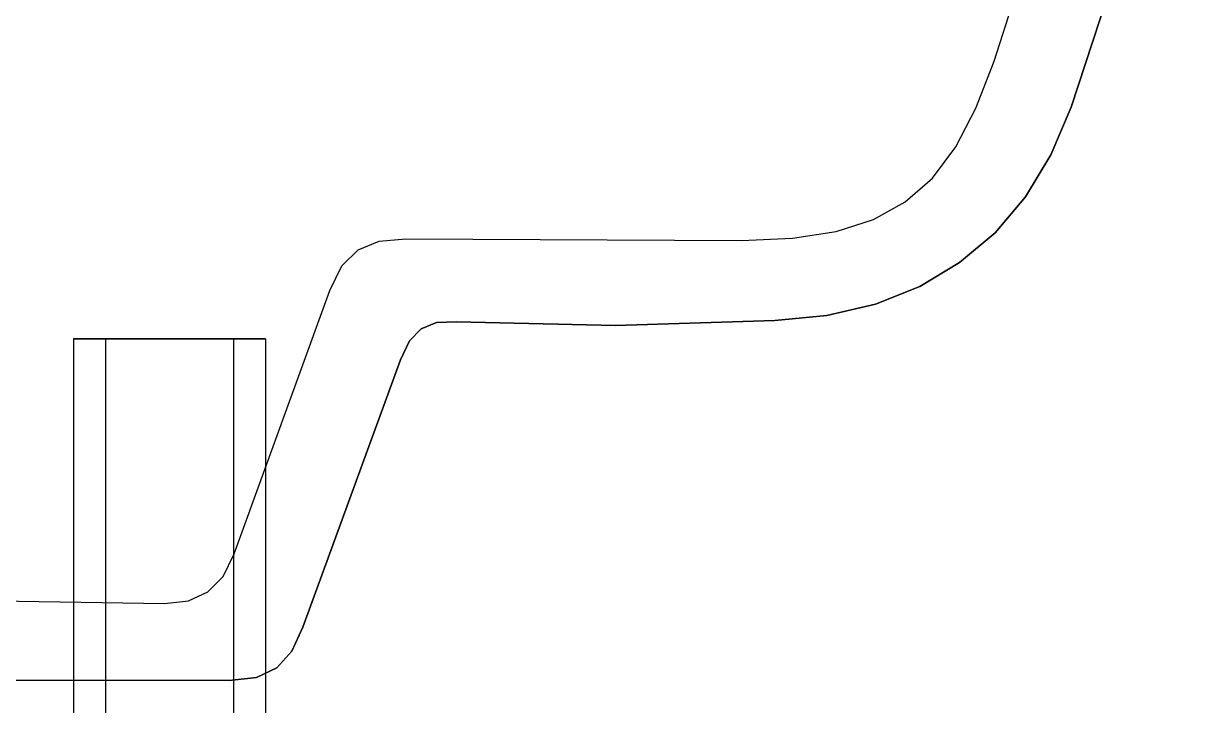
# Paper-space layout 'Sheet2' of a CAD drawing. Header units: inches. Extents: x 0 to 16.3, y 0 to 11.5.
# Drawn here: x 4.718 to 5.642, y 4.524 to 5.055 of the extents above; entities that cross this region are included whole.
import ezdxf

# ---------------------------------------------------------------- set-up
doc = ezdxf.new("R2010")
doc.units = ezdxf.units.IN
doc.header["$MEASUREMENT"] = 0
doc.linetypes.add('CENTERX2', pattern=[0.8, 0.5, -0.1, 0.1, -0.1])

psp = doc.layouts.new('Sheet2')

# ---------------------------------------------------------------- linework, layer by layer
at = {"color": 7, "linetype": 'Continuous', "lineweight": 25}
for p, q in [((5.697897, 5.484238), (5.534867, 4.990453)), ((5.534867, 4.990453), (5.697897, 5.484238)), ((5.474745, 5.026166), (5.601587, 5.420121)), ((5.474745, 5.026166), (5.601587, 5.420121)), ((5.460675, 4.989531), (5.474745, 5.026166)), ((5.460675, 4.989531), (5.474745, 5.026166)), ((5.444866, 4.959375), (5.460675, 4.989531)), ((5.444866, 4.959375), (5.460675, 4.989531)), ((5.534867, 4.990453), (5.519169, 4.953174)), ((5.519169, 4.953174), (5.534867, 4.990453)), ((5.426679, 4.935199), (5.444866, 4.959375)), ((5.426679, 4.935199), (5.444866, 4.959375)), ((5.519169, 4.953174), (5.499326, 4.920516)), ((5.499326, 4.920516), (5.519169, 4.953174)), ((5.405478, 4.916505), (5.426679, 4.935199)), ((5.405478, 4.916505), (5.426679, 4.935199)), ((5.499326, 4.920516), (5.475526, 4.892521)), ((5.475526, 4.892521), (5.499326, 4.920516)), ((5.380626, 4.902794), (5.405478, 4.916505)), ((5.380626, 4.902794), (5.405478, 4.916505)), ((5.351486, 4.893568), (5.380626, 4.902794)), ((5.351486, 4.893568), (5.380626, 4.902794)), ((5.317423, 4.888329), (5.351486, 4.893568)), ((5.317423, 4.888329), (5.351486, 4.893568)), ((5.475526, 4.892521), (5.447953, 4.869233)), ((5.447953, 4.869233), (5.475526, 4.892521)), ((4.978627, 4.879147), (4.995135, 4.885877)), ((4.978627, 4.879147), (4.995135, 4.885877)), ((4.995135, 4.885877), (5.015989, 4.887664)), ((4.995135, 4.885877), (5.015989, 4.887664)), ((5.015989, 4.887664), (5.277798, 4.886577)), ((5.015989, 4.887664), (5.277798, 4.886577)), ((5.277798, 4.886577), (5.317423, 4.888329)), ((5.277798, 4.886577), (5.317423, 4.888329)), ((4.965972, 4.866643), (4.978627, 4.879147)), ((4.965972, 4.866643), (4.978627, 4.879147)), ((4.956675, 4.847537), (4.965972, 4.866643)), ((4.956675, 4.847537), (4.965972, 4.866643)), ((5.447953, 4.869233), (5.416793, 4.850695)), ((5.416793, 4.850695), (5.447953, 4.869233)), ((4.881902, 4.642177), (4.956675, 4.847537)), ((4.881902, 4.642177), (4.956675, 4.847537)), ((5.416793, 4.850695), (5.38223, 4.836952)), ((5.38223, 4.836952), (5.416793, 4.850695)), ((5.38223, 4.836952), (5.344451, 4.828047)), ((5.344451, 4.828047), (5.38223, 4.836952)), ((5.344451, 4.828047), (5.30364, 4.824024)), ((5.30364, 4.824024), (5.344451, 4.828047)), ((5.027786, 4.817677), (5.018637, 4.808229)), ((5.018637, 4.808229), (5.027786, 4.817677)), ((5.039819, 4.822437), (5.027786, 4.817677)), ((5.027786, 4.817677), (5.039819, 4.822437)), ((5.055386, 4.823057), (5.039819, 4.822437)), ((5.039819, 4.822437), (5.055386, 4.823057)), ((5.179512, 4.820148), (5.055386, 4.823057)), ((5.055386, 4.823057), (5.179512, 4.820148)), ((5.30364, 4.824024), (5.179512, 4.820148)), ((5.179512, 4.820148), (5.30364, 4.824024)), ((4.756485, 4.8099), (4.756485, 3.827764)), ((4.906485, 4.8099), (4.756485, 4.8099)), ((4.756485, 4.8099), (4.781485, 4.8099)), ((4.756485, 4.8099), (4.756485, 3.845627)), ((4.781485, 4.8099), (4.781485, 3.845627)), ((4.781485, 4.8099), (4.781485, 3.86349)), ((4.781485, 4.8099), (4.881485, 4.8099)), ((4.881485, 4.8099), (4.906485, 4.8099)), ((4.881485, 4.8099), (4.881485, 3.845627)), ((4.881485, 4.8099), (4.881485, 3.86349)), ((4.906485, 4.8099), (4.906485, 3.827764)), ((4.906485, 4.8099), (4.906485, 3.845627)), ((5.018637, 4.808229), (5.011723, 4.793542)), ((5.011723, 4.793542), (5.018637, 4.808229)), ((5.011723, 4.793542), (4.935612, 4.585103)), ((4.935612, 4.585103), (5.011723, 4.793542)), ((4.873287, 4.624634), (4.881902, 4.642177)), ((4.873287, 4.624634), (4.881902, 4.642177)), ((4.861528, 4.612537), (4.873287, 4.624634)), ((4.861528, 4.612537), (4.873287, 4.624634)), ((4.846363, 4.605614), (4.861528, 4.612537)), ((4.846363, 4.605614), (4.861528, 4.612537)), ((4.575784, 4.607436), (4.827529, 4.603594)), ((4.575784, 4.607436), (4.827529, 4.603594)), ((4.827529, 4.603594), (4.846363, 4.605614)), ((4.827529, 4.603594), (4.846363, 4.605614)), ((4.935612, 4.585103), (4.92698, 4.566419)), ((4.92698, 4.566419), (4.935612, 4.585103)), ((4.92698, 4.566419), (4.91535, 4.553376)), ((4.91535, 4.553376), (4.92698, 4.566419)), ((4.91535, 4.553376), (4.899465, 4.545801)), ((4.899465, 4.545801), (4.91535, 4.553376)), ((4.878066, 4.543521), (4.483683, 4.543935)), ((4.483683, 4.543935), (4.878066, 4.543521)), ((4.899465, 4.545801), (4.878066, 4.543521)), ((4.878066, 4.543521), (4.899465, 4.545801))]:
    psp.add_line(p, q, dxfattribs=at)
at = {"color": 7, "linetype": 'CENTERX2', "lineweight": 18}
for radius in [1.52, 1.375]:
    psp.add_circle((4.831485, 5.36094), radius, dxfattribs=at)
at = {"color": 7, "linetype": 'Continuous', "lineweight": 25}
for start, end in [(286.178919, 253.821081), (291.995434, 248.004566)]:
    psp.add_arc((4.831485, 5.36094), 1.615, start, end, dxfattribs=at)

doc.saveas('drawing.dxf')
